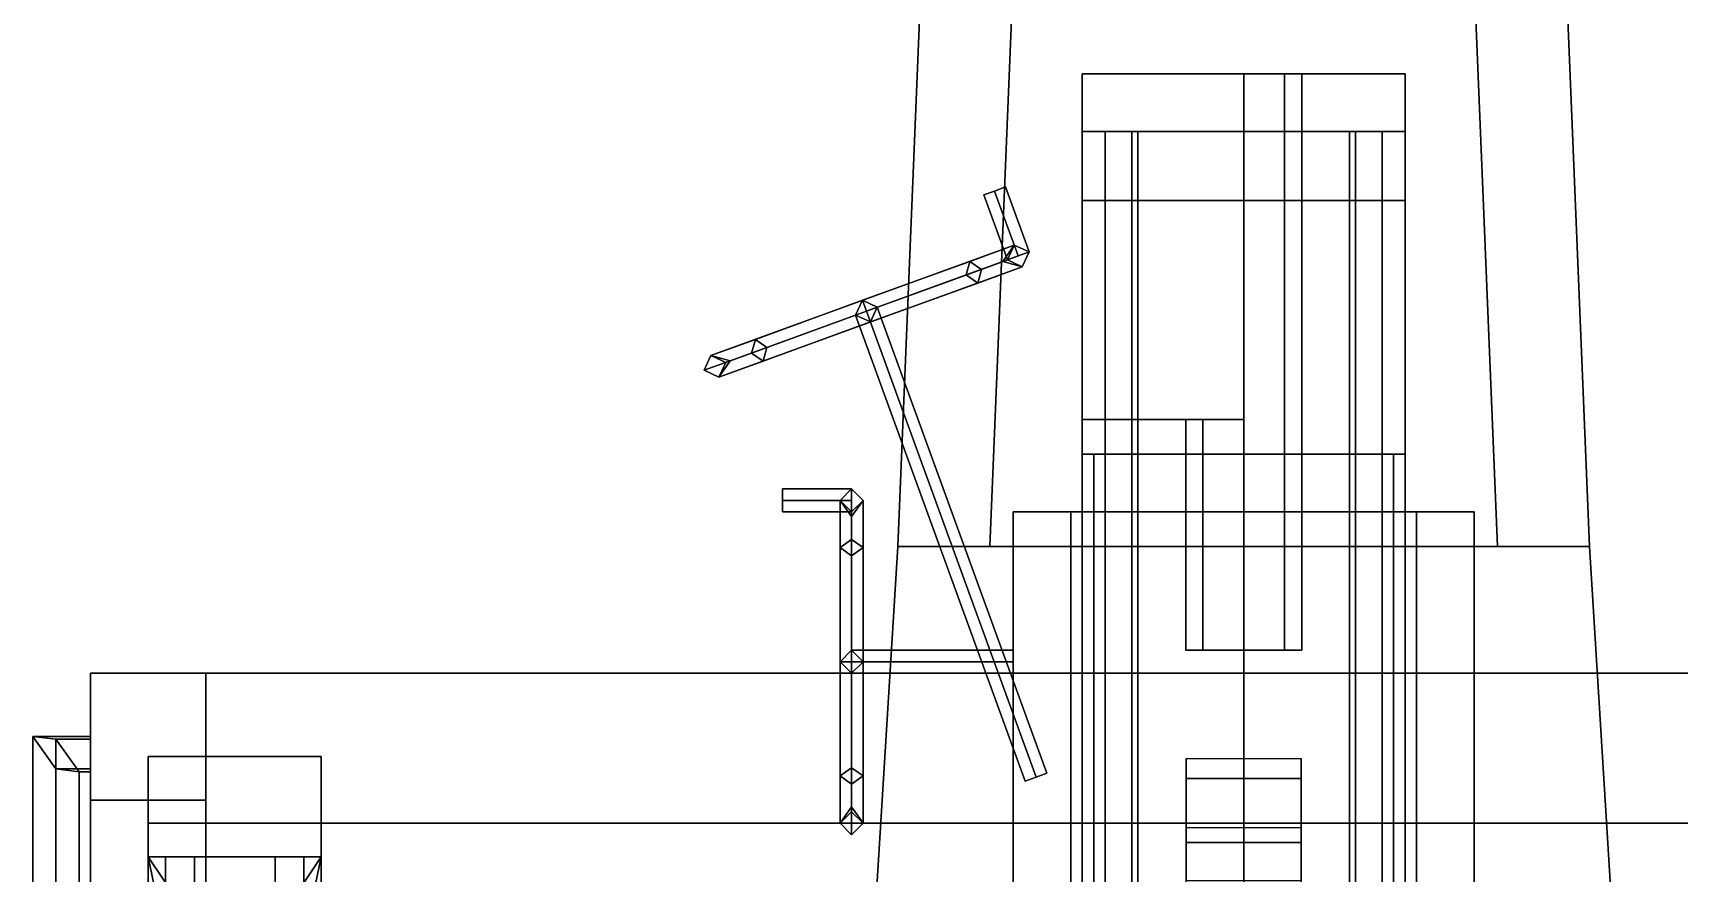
# Model space of a CAD drawing. Header units: millimetres. Extents: x -1.4 to 1.4, y -2.8 to 8.
# Drawn here: x -1.05 to 0.378, y 0.527 to 1.255 of the extents above; entities that cross this region are included whole.
import ezdxf

# ---------------------------------------------------------------- set-up
doc = ezdxf.new("R2010")
doc.units = ezdxf.units.MM
for name, color, linetype in [('gun', 1, 'Continuous'), ('sleeve', 5, 'Continuous'), ('trailer', 3, 'Continuous'), ('turret', 2, 'Continuous'), ('wheels', 2, 'Continuous')]:
    doc.layers.add(name, color=color, linetype=linetype)

msp = doc.modelspace()

# ---------------------------------------------------------------- linework, layer by layer
for points in [[(-0.3, 0.81, 0.48), (-0.15, 4.46, 0.08), (-0.1518, 2.47, 0.2981), (-0.22, 0.81, 0.48)], [(-0.22, 0.81, 0.75), (-0.1518, 2.47, 0.5044), (-0.15, 4.46, 0.21), (-0.3, 0.81, 0.75)], [(-0.15, 4.46, 0.21), (-0.15, 4.46, 0.08), (-0.3, 0.81, 0.48), (-0.3, 0.81, 0.75)], [(0.3, 0.81, 0.75), (0.15, 4.46, 0.21), (0.1518, 2.47, 0.5044), (0.22, 0.81, 0.75)], [(0.3, 0.81, 0.48), (0.15, 4.46, 0.08), (0.15, 4.46, 0.21), (0.3, 0.81, 0.75)], [(0.22, 0.81, 0.48), (0.1518, 2.47, 0.2981), (0.15, 4.46, 0.08), (0.3, 0.81, 0.48)], [(-0.22, 0.81, 0.48), (-0.1518, 2.47, 0.2981), (-0.1518, 2.47, 0.5044), (-0.22, 0.81, 0.75)], [(0.1518, 2.47, 0.5044), (0.1518, 2.47, 0.2981), (0.22, 0.81, 0.48), (0.22, 0.81, 0.75)], [(-0.3, 0.81, 0.48), (-0.35, 0, 0.48), (-0.35, 0, 0.75), (-0.3, 0.81, 0.75)], [(0.3, 0.81, 0.48), (0.35, 0, 0.48), (-0.35, 0, 0.48), (-0.3, 0.81, 0.48)], [(-0.3, 0.81, 0.75), (-0.35, 0, 0.75), (0.35, 0, 0.75), (0.3, 0.81, 0.75)], [(0.22, 0.81, 0.75), (0.22, 0.81, 0.48), (-0.22, 0.81, 0.48), (-0.22, 0.81, 0.75)], [(0.35, 0, 0.75), (0.35, 0, 0.48), (0.3, 0.81, 0.48), (0.3, 0.81, 0.75)], [(0.95, 0.57, 1.9), (0.95, 0.3, 1.82), (-0.95, 0.3, 1.82), (-0.95, 0.57, 1.9)], [(-0.95, 0.57, 1.92), (-0.95, 0.28, 1.82), (0.95, 0.28, 1.82), (0.95, 0.57, 1.92)], [(-0.95, 0.3, 1.82), (-0.95, 0.28, 1.82), (-0.95, 0.57, 1.92), (-0.95, 0.57, 1.9)], [(-0.9, 0.57, 1.9), (-0.9, 0.57, 1.92), (1, 0.57, 1.92), (1, 0.57, 1.9)]]:
    msp.add_3dface(points)
at = {"layer": 'gun'}
for points in [[(-0.14, 1.22, 1.5103), (-0.14, 0.92, 1.5103), (-0.14, 0.89, 1.62), (-0.14, 1.11, 1.62)], [(0.14, 1.22, 1.38), (0.14, 0.89, 1.38), (-0.14, 0.89, 1.38), (-0.14, 1.22, 1.38)], [(0.14, 1.22, 1.55), (0, 1.22, 1.5103), (-0.14, 1.22, 1.5103), (-0.14, 1.22, 1.55)], [(-0.14, 1.22, 1.5103), (-0.14, 1.22, 1.5103), (-0.14, 1.11, 1.62), (-0.14, 1.22, 1.55)], [(-0.14, 1.22, 1.55), (-0.14, 1.11, 1.62), (0.14, 1.11, 1.62), (0.14, 1.22, 1.55)], [(-0.14, 1.22, 1.5103), (0, 1.22, 1.5103), (0, 0.92, 1.5103), (-0.14, 0.92, 1.5103)], [(0, 1.22, 1.4098), (-0.14, 1.22, 1.4098), (-0.14, 0.92, 1.4098), (0, 0.92, 1.4098)], [(0, 1.22, 1.4098), (0.14, 1.22, 1.38), (-0.14, 1.22, 1.38), (-0.14, 1.22, 1.4098)], [(-0.14, 1.22, 1.38), (-0.14, 0.89, 1.38), (-0.14, 0.92, 1.4098), (-0.14, 1.22, 1.4098)], [(0, 1.22, 1.5103), (0.0355, 1.22, 1.4955), (0.0355, 0.72, 1.4955), (0, 0.72, 1.5103)], [(0.0355, 1.22, 1.4245), (0, 1.22, 1.4098), (0, 0.72, 1.4098), (0.0355, 0.72, 1.4245)], [(0.0355, 1.22, 1.4245), (0.14, 1.22, 1.38), (0, 1.22, 1.4098), (0.0355, 1.22, 1.4245)], [(0.14, 1.22, 1.55), (0.0355, 1.22, 1.4955), (0, 1.22, 1.5103), (0.14, 1.22, 1.55)], [(0.0355, 1.22, 1.4955), (0.0503, 1.22, 1.46), (0.0503, 0.72, 1.46), (0.0355, 0.72, 1.4955)], [(0.0503, 1.22, 1.46), (0.0355, 1.22, 1.4245), (0.0355, 0.72, 1.4245), (0.0503, 0.72, 1.46)], [(0.0503, 1.22, 1.46), (0.14, 1.22, 1.38), (0.0355, 1.22, 1.4245), (0.0503, 1.22, 1.46)], [(0.14, 1.22, 1.55), (0.0503, 1.22, 1.46), (0.0355, 1.22, 1.4955), (0.14, 1.22, 1.55)], [(0.14, 1.22, 1.55), (0.14, 1.22, 1.38), (0.0503, 1.22, 1.46), (0.14, 1.22, 1.55)], [(0.14, 0.89, 1.62), (0.14, 0.89, 1.38), (0.14, 1.22, 1.38), (0.14, 1.11, 1.62)], [(0.14, 1.11, 1.62), (0.14, 1.22, 1.38), (0.14, 1.22, 1.38), (0.14, 1.22, 1.55)], [(-0.14, 1.11, 1.62), (-0.14, 0.89, 1.62), (0.14, 0.89, 1.62), (0.14, 1.11, 1.62)], [(-0.0355, 0.92, 1.4955), (-0.14, 0.92, 1.5103), (-0.14, 0.92, 1.5103), (0, 0.92, 1.5103)], [(-0.0502, 0.92, 1.46), (-0.14, 0.92, 1.5103), (-0.14, 0.92, 1.5103), (-0.0355, 0.92, 1.4955)], [(-0.14, 0.92, 1.4098), (-0.14, 0.92, 1.5103), (-0.14, 0.92, 1.5103), (-0.0502, 0.92, 1.46)], [(-0.14, 0.92, 1.4098), (-0.0502, 0.92, 1.46), (-0.0502, 0.92, 1.46), (-0.0355, 0.92, 1.4245)], [(-0.14, 0.92, 1.4098), (-0.0355, 0.92, 1.4245), (-0.0355, 0.92, 1.4245), (0, 0.92, 1.4098)], [(-0.14, 0.92, 1.5103), (-0.14, 0.92, 1.4098), (-0.14, 0.89, 1.38), (-0.14, 0.89, 1.62)], [(-0.0502, 0.92, 1.46), (-0.0355, 0.92, 1.4955), (-0.0355, 0.72, 1.4955), (-0.0502, 0.72, 1.46)], [(-0.0355, 0.92, 1.4245), (-0.0502, 0.92, 1.46), (-0.0502, 0.72, 1.46), (-0.0355, 0.72, 1.4245)], [(-0.0355, 0.92, 1.4955), (0, 0.92, 1.5103), (0, 0.72, 1.5103), (-0.0355, 0.72, 1.4955)], [(0, 0.92, 1.4098), (-0.0355, 0.92, 1.4245), (-0.0355, 0.72, 1.4245), (0, 0.72, 1.4098)], [(-0.14, 0.89, 1.62), (-0.14, 0.89, 1.38), (0.14, 0.89, 1.38), (0.14, 0.89, 1.62)], [(-0.0919, 0.89, 1.5519), (-0.13, 0.89, 1.46), (-0.13, 0.08, 1.46), (-0.0919, 0.08, 1.5519)], [(-0.13, 0.89, 1.46), (-0.0919, 0.89, 1.3681), (-0.0919, 0.08, 1.3681), (-0.13, 0.08, 1.46)], [(0, 0.89, 1.59), (-0.0919, 0.89, 1.5519), (-0.0919, 0.08, 1.5519), (0, 0.08, 1.59)], [(-0.0919, 0.89, 1.3681), (0, 0.89, 1.33), (0, 0.08, 1.33), (-0.0919, 0.08, 1.3681)], [(0.0919, 0.89, 1.5519), (0, 0.89, 1.59), (0, 0.08, 1.59), (0.0919, 0.08, 1.5519)], [(0, 0.89, 1.33), (0.0919, 0.89, 1.3681), (0.0919, 0.08, 1.3681), (0, 0.08, 1.33)], [(0.13, 0.89, 1.46), (0.0919, 0.89, 1.5519), (0.0919, 0.08, 1.5519), (0.13, 0.08, 1.46)], [(0.0919, 0.89, 1.3681), (0.13, 0.89, 1.46), (0.13, 0.08, 1.46), (0.0919, 0.08, 1.3681)]]:
    msp.add_3dface(points, dxfattribs=at)
at = {"layer": 'sleeve'}
for points in [[(-0.14, 1.17, 1.27), (-0.14, -0.98, 1.27), (-0.14, -0.98, 1.33), (-0.14, 1.17, 1.33)], [(0.14, 1.17, 1.33), (0.14, 1.17, 1.27), (-0.14, 1.17, 1.27), (-0.14, 1.17, 1.33)], [(-0.12, 1.17, 1.27), (-0.12, -0.9, 1.27), (-0.14, -0.98, 1.27), (-0.14, 1.17, 1.27)], [(-0.14, 1.17, 1.33), (-0.14, -0.98, 1.33), (-0.12, -0.98, 1.38), (-0.12, 1.17, 1.38)], [(-0.0919, 1.17, 1.3681), (0, 1.17, 1.33), (-0.14, 1.17, 1.33), (-0.0919, 1.17, 1.3681)], [(-0.0969, 1.17, 1.38), (-0.0921, 1.17, 1.368), (-0.14, 1.17, 1.33), (-0.12, 1.17, 1.38)], [(-0.12, 1.17, 1.13), (-0.12, -0.9, 1.13), (-0.12, -0.9, 1.27), (-0.12, 1.17, 1.27)], [(0.12, 1.17, 1.27), (0.12, 1.17, 1.13), (-0.12, 1.17, 1.13), (-0.12, 1.17, 1.27)], [(0.12, 1.17, 1.13), (0.12, -0.9, 1.13), (-0.12, -0.9, 1.13), (-0.12, 1.17, 1.13)], [(-0.12, 1.17, 1.38), (-0.12, -0.98, 1.38), (-0.0969, -0.98, 1.38), (-0.0969, 1.17, 1.38)], [(-0.0919, 1.17, 1.3681), (-0.0969, 1.17, 1.38), (-0.0969, -0.98, 1.38), (-0.0919, -0.98, 1.3681)], [(0, 1.17, 1.33), (-0.0919, 1.17, 1.3681), (-0.0919, -0.98, 1.3681), (0, -0.98, 1.33)], [(0.0919, 1.17, 1.3681), (0, 1.17, 1.33), (0, -0.98, 1.33), (0.0919, -0.98, 1.3681)], [(0.0919, 1.17, 1.3681), (0.14, 1.17, 1.33), (0, 1.17, 1.33), (0.0919, 1.17, 1.3681)], [(0.12, 1.17, 1.38), (0.14, 1.17, 1.33), (0.0919, 1.17, 1.3681), (0.0969, 1.17, 1.38)], [(0.0969, 1.17, 1.38), (0.0919, 1.17, 1.3681), (0.0919, -0.98, 1.3681), (0.0969, -0.98, 1.38)], [(0.0969, 1.17, 1.38), (0.0969, -0.98, 1.38), (0.12, -0.98, 1.38), (0.12, 1.17, 1.38)], [(0.12, -0.9, 1.27), (0.12, -0.9, 1.13), (0.12, 1.17, 1.13), (0.12, 1.17, 1.27)], [(0.12, -0.98, 1.38), (0.14, -0.98, 1.33), (0.14, 1.17, 1.33), (0.12, 1.17, 1.38)], [(0.14, 1.17, 1.27), (0.14, -0.98, 1.27), (0.12, -0.9, 1.27), (0.12, 1.17, 1.27)], [(0.14, -0.98, 1.33), (0.14, -0.98, 1.27), (0.14, 1.17, 1.27), (0.14, 1.17, 1.33)], [(0.05, 0.6261, 1.13), (0.05, 0.6088, 1.0431), (-0.05, 0.6088, 1.0431), (-0.05, 0.6261, 1.13)], [(-0.05, 0.5534, 1.0661), (-0.05, 0.5661, 1.13), (-0.05, 0.6261, 1.13), (-0.05, 0.6088, 1.0431)], [(0.05, 0.5661, 1.13), (0.05, 0.5534, 1.0661), (0.05, 0.6088, 1.0431), (0.05, 0.6261, 1.13)], [(0.05, 0.6088, 1.0431), (0.05, 0.5199, 0.9101), (-0.05, 0.5199, 0.9101), (-0.05, 0.6088, 1.0431)], [(-0.05, 0.4775, 0.9525), (-0.05, 0.5534, 1.0661), (-0.05, 0.6088, 1.0431), (-0.05, 0.5199, 0.9101)], [(0.05, 0.5534, 1.0661), (0.05, 0.4775, 0.9525), (0.05, 0.5199, 0.9101), (0.05, 0.6088, 1.0431)], [(0.05, 0.5534, 1.0661), (0.05, 0.5661, 1.13), (-0.05, 0.5661, 1.13), (-0.05, 0.5534, 1.0661)], [(0.05, 0.4775, 0.9525), (0.05, 0.5534, 1.0661), (-0.05, 0.5534, 1.0661), (-0.05, 0.4775, 0.9525)]]:
    msp.add_3dface(points, dxfattribs=at)
at = {"layer": 'trailer'}
for points in [[(-1, 0.7, -0.07), (-1, -0.7, -0.07), (-1, -0.7, -0.01), (-1, 0.7, -0.01)], [(1, 0.7, -0.01), (1, 0.7, -0.07), (-1, 0.7, -0.07), (-1, 0.7, -0.01)], [(1, 0.7, -0.07), (1, -0.7, -0.07), (-1, -0.7, -0.07), (-1, 0.7, -0.07)], [(-1, 0.7, -0.01), (-1, 0.44, -0.01), (1, 0.44, -0.01), (1, 0.7, -0.01)], [(-1, 0.7, -0.07), (-1, 0.7, -0.11), (-1, 0.59, -0.2), (-1, 0.59, -0.07)], [(-1, 0.59, -0.2), (-1, 0.7, -0.11), (-0.9, 0.7, -0.11), (-0.9, 0.59, -0.2)], [(-0.9, 0.7, -0.07), (-0.9, 0.7, -0.11), (-1, 0.7, -0.11), (-1, 0.7, -0.07)], [(-0.9, 0.59, -0.2), (-0.9, 0.7, -0.11), (-0.9, 0.7, -0.07), (-0.9, 0.59, -0.07)], [(-1.03, 0, 0.4625), (-1.05, 0, 0.4886), (-1.05, 0.6453, -0.0529), (-1.03, 0.6171, -0.0553)], [(-1.05, 0, 0.4886), (-1.03, 0.02, 0.498), (-1.03, 0.6429, -0.0247), (-1.05, 0.6453, -0.0529)], [(-1.03, 0.6171, -0.0553), (-1.05, 0.6453, -0.0529), (-1, 0.6453, -0.0529), (-1, 0.6171, -0.0553)], [(-1.05, 0.6453, -0.0529), (-1.03, 0.6429, -0.0247), (-1, 0.6429, -0.0247), (-1, 0.6453, -0.0529)], [(-1.03, 0.02, 0.498), (-1.01, 0, 0.4886), (-1.01, 0.6147, -0.0271), (-1.03, 0.6429, -0.0247)], [(-1.03, 0.6429, -0.0247), (-1.01, 0.6147, -0.0271), (-1, 0.6147, -0.0271), (-1, 0.6429, -0.0247)], [(-1.01, 0, 0.4886), (-1.03, 0, 0.4625), (-1.03, 0.6171, -0.0553), (-1.01, 0.6147, -0.0271)], [(-1.01, 0.6147, -0.0271), (-1.03, 0.6171, -0.0553), (-1, 0.6171, -0.0553), (-1, 0.6147, -0.0271)], [(-1, 0.59, -0.12), (-1, 0.59, -0.2), (-1, 0, -0.26), (-1, 0, -0.14)], [(-1, 0, -0.26), (-1, 0.59, -0.2), (-0.9, 0.59, -0.2), (-0.9, 0, -0.26)], [(-0.9, 0, -0.14), (-0.9, 0.59, -0.12), (-1, 0.59, -0.12), (-1, 0, -0.14)], [(-1, 0.59, -0.07), (-1, 0.59, -0.12), (-0.9, 0.59, -0.12), (-0.9, 0.59, -0.07)], [(-0.9, 0, -0.26), (-0.9, 0.59, -0.2), (-0.9, 0.59, -0.12), (-0.9, 0, -0.14)]]:
    msp.add_3dface(points, dxfattribs=at)
at = {"layer": 'turret'}
for points in [[(-0.216, 1.1183, 0.97), (-0.2066, 1.1218, 0.96), (-0.216, 1.1183, 0.95), (-0.2254, 1.1149, 0.96)], [(-0.1955, 1.062, 0.95), (-0.2049, 1.0585, 0.96), (-0.2254, 1.1149, 0.96), (-0.216, 1.1183, 0.95)], [(-0.2049, 1.0585, 0.96), (-0.1955, 1.062, 0.97), (-0.216, 1.1183, 0.97), (-0.2254, 1.1149, 0.96)], [(-0.1861, 1.0654, 0.96), (-0.1955, 1.062, 0.95), (-0.216, 1.1183, 0.95), (-0.2066, 1.1218, 0.96)], [(-0.1955, 1.062, 0.97), (-0.1861, 1.0654, 0.96), (-0.2066, 1.1218, 0.96), (-0.216, 1.1183, 0.97)], [(-0.462, 0.9756, 0.96), (-0.4453, 0.971, 0.97), (-0.2088, 1.0571, 0.97), (-0.1989, 1.0713, 0.96)], [(-0.4453, 0.971, 0.95), (-0.462, 0.9756, 0.96), (-0.1989, 1.0713, 0.96), (-0.2088, 1.0571, 0.95)], [(-0.1989, 1.0713, 0.96), (-0.2049, 1.0585, 0.96), (-0.2407, 1.0455, 1.0519), (-0.2375, 1.0573, 1.059)], [(-0.2375, 1.0573, 0.861), (-0.2407, 1.0455, 0.8681), (-0.2049, 1.0585, 0.96), (-0.1989, 1.0713, 0.96)], [(-0.1861, 1.0654, 0.96), (-0.1989, 1.0713, 0.96), (-0.2375, 1.0573, 1.059), (-0.2274, 1.0503, 1.0661)], [(-0.2274, 1.0503, 0.8539), (-0.2375, 1.0573, 0.861), (-0.1989, 1.0713, 0.96), (-0.1861, 1.0654, 0.96)], [(-0.4453, 0.971, 0.97), (-0.4552, 0.9568, 0.96), (-0.1921, 1.0526, 0.96), (-0.2088, 1.0571, 0.97)], [(-0.4552, 0.9568, 0.96), (-0.4453, 0.971, 0.95), (-0.2088, 1.0571, 0.95), (-0.1921, 1.0526, 0.96)], [(-0.3271, 1.0141, 0.81), (-0.3305, 1.0235, 0.82), (-0.2375, 1.0573, 0.861), (-0.2274, 1.0503, 0.8539)], [(-0.3305, 1.0235, 0.82), (-0.3271, 1.0141, 0.83), (-0.2407, 1.0455, 0.8681), (-0.2375, 1.0573, 0.861)], [(-0.2274, 1.0503, 1.0661), (-0.2375, 1.0573, 1.059), (-0.3305, 1.0235, 1.1), (-0.3271, 1.0141, 1.11)], [(-0.2375, 1.0573, 1.059), (-0.2407, 1.0455, 1.0519), (-0.3271, 1.0141, 1.09), (-0.3305, 1.0235, 1.1)], [(-0.2049, 1.0585, 0.96), (-0.1921, 1.0526, 0.96), (-0.2306, 1.0385, 1.059), (-0.2407, 1.0455, 1.0519)], [(-0.2407, 1.0455, 0.8681), (-0.2306, 1.0385, 0.861), (-0.1921, 1.0526, 0.96), (-0.2049, 1.0585, 0.96)], [(-0.1921, 1.0526, 0.96), (-0.1861, 1.0654, 0.96), (-0.2274, 1.0503, 1.0661), (-0.2306, 1.0385, 1.059)], [(-0.2306, 1.0385, 0.861), (-0.2274, 1.0503, 0.8539), (-0.1861, 1.0654, 0.96), (-0.1921, 1.0526, 0.96)], [(-0.3236, 1.0047, 0.82), (-0.3271, 1.0141, 0.81), (-0.2274, 1.0503, 0.8539), (-0.2306, 1.0385, 0.861)], [(-0.2306, 1.0385, 1.059), (-0.2274, 1.0503, 1.0661), (-0.3271, 1.0141, 1.11), (-0.3236, 1.0047, 1.1)], [(-0.3271, 1.0141, 0.83), (-0.3236, 1.0047, 0.82), (-0.2306, 1.0385, 0.861), (-0.2407, 1.0455, 0.8681)], [(-0.2407, 1.0455, 1.0519), (-0.2306, 1.0385, 1.059), (-0.3236, 1.0047, 1.1), (-0.3271, 1.0141, 1.09)], [(-0.4267, 0.9778, 0.8539), (-0.4235, 0.9896, 0.861), (-0.3305, 1.0235, 0.82), (-0.3271, 1.0141, 0.81)], [(-0.3271, 1.0141, 1.11), (-0.3305, 1.0235, 1.1), (-0.4235, 0.9896, 1.059), (-0.4267, 0.9778, 1.0661)], [(-0.4167, 0.9708, 0.861), (-0.4267, 0.9778, 0.8539), (-0.3271, 1.0141, 0.81), (-0.3236, 1.0047, 0.82)], [(-0.3236, 1.0047, 1.1), (-0.3271, 1.0141, 1.11), (-0.4267, 0.9778, 1.0661), (-0.4167, 0.9708, 1.059)], [(-0.4235, 0.9896, 0.861), (-0.4134, 0.9826, 0.8681), (-0.3271, 1.0141, 0.83), (-0.3305, 1.0235, 0.82)], [(-0.3305, 1.0235, 1.1), (-0.3271, 1.0141, 1.09), (-0.4134, 0.9826, 1.0519), (-0.4235, 0.9896, 1.059)], [(-0.4134, 0.9826, 0.8681), (-0.4167, 0.9708, 0.861), (-0.3236, 1.0047, 0.82), (-0.3271, 1.0141, 0.83)], [(-0.3271, 1.0141, 1.09), (-0.3236, 1.0047, 1.1), (-0.4167, 0.9708, 1.059), (-0.4134, 0.9826, 1.0519)], [(-0.3305, 1.0235, 0.82), (-0.3365, 1.0106, 0.8341), (-0.3365, 1.0106, 1.0859), (-0.3305, 1.0235, 1.1)], [(-0.18, 0.61, 0.95), (-0.1894, 0.6066, 0.96), (-0.3365, 1.0106, 0.96), (-0.3271, 1.0141, 0.95)], [(-0.1894, 0.6066, 0.96), (-0.18, 0.61, 0.97), (-0.3271, 1.0141, 0.97), (-0.3365, 1.0106, 0.96)], [(-0.3177, 1.0175, 0.8341), (-0.3305, 1.0235, 0.82), (-0.3305, 1.0235, 1.1), (-0.3177, 1.0175, 1.0859)], [(-0.1706, 0.6134, 0.96), (-0.18, 0.61, 0.95), (-0.3271, 1.0141, 0.95), (-0.3177, 1.0175, 0.96)], [(-0.18, 0.61, 0.97), (-0.1706, 0.6134, 0.96), (-0.3177, 1.0175, 0.96), (-0.3271, 1.0141, 0.97)], [(-0.3236, 1.0047, 0.82), (-0.3177, 1.0175, 0.8341), (-0.3177, 1.0175, 1.0859), (-0.3236, 1.0047, 1.1)], [(-0.3365, 1.0106, 0.8341), (-0.3236, 1.0047, 0.82), (-0.3236, 1.0047, 1.1), (-0.3365, 1.0106, 1.0859)], [(-0.4267, 0.9778, 1.0661), (-0.4235, 0.9896, 1.059), (-0.462, 0.9756, 0.96), (-0.468, 0.9628, 0.96)], [(-0.468, 0.9628, 0.96), (-0.462, 0.9756, 0.96), (-0.4235, 0.9896, 0.861), (-0.4267, 0.9778, 0.8539)], [(-0.4235, 0.9896, 1.059), (-0.4134, 0.9826, 1.0519), (-0.4492, 0.9696, 0.96), (-0.462, 0.9756, 0.96)], [(-0.462, 0.9756, 0.96), (-0.4492, 0.9696, 0.96), (-0.4134, 0.9826, 0.8681), (-0.4235, 0.9896, 0.861)], [(-0.4167, 0.9708, 1.059), (-0.4267, 0.9778, 1.0661), (-0.468, 0.9628, 0.96), (-0.4552, 0.9568, 0.96)], [(-0.4552, 0.9568, 0.96), (-0.468, 0.9628, 0.96), (-0.4267, 0.9778, 0.8539), (-0.4167, 0.9708, 0.861)], [(-0.4134, 0.9826, 1.0519), (-0.4167, 0.9708, 1.059), (-0.4552, 0.9568, 0.96), (-0.4492, 0.9696, 0.96)], [(-0.4492, 0.9696, 0.96), (-0.4552, 0.9568, 0.96), (-0.4167, 0.9708, 0.861), (-0.4134, 0.9826, 0.8681)], [(-0.34, 0.85, 0.83), (-0.34, 0.86, 0.82), (-0.4, 0.86, 0.82), (-0.4, 0.85, 0.83)], [(-0.34, 0.86, 0.82), (-0.34, 0.85, 0.81), (-0.4, 0.85, 0.81), (-0.4, 0.86, 0.82)], [(-0.4, 0.85, 0.83), (-0.4, 0.86, 0.82), (-0.4, 0.85, 0.81), (-0.4, 0.84, 0.82)], [(-0.34, 0.8161, 0.7139), (-0.35, 0.809, 0.721), (-0.35, 0.85, 0.82), (-0.34, 0.86, 0.82)], [(-0.34, 0.86, 0.82), (-0.35, 0.85, 0.82), (-0.35, 0.809, 0.919), (-0.34, 0.8161, 0.9261)], [(-0.33, 0.809, 0.721), (-0.34, 0.8161, 0.7139), (-0.34, 0.86, 0.82), (-0.33, 0.85, 0.82)], [(-0.33, 0.85, 0.82), (-0.34, 0.86, 0.82), (-0.34, 0.8161, 0.9261), (-0.33, 0.809, 0.919)], [(-0.34, 0.84, 0.82), (-0.34, 0.85, 0.83), (-0.4, 0.85, 0.83), (-0.4, 0.84, 0.82)], [(-0.34, 0.85, 0.81), (-0.34, 0.84, 0.82), (-0.4, 0.84, 0.82), (-0.4, 0.85, 0.81)], [(-0.35, 0.809, 0.721), (-0.34, 0.8019, 0.7281), (-0.34, 0.84, 0.82), (-0.35, 0.85, 0.82)], [(-0.35, 0.85, 0.82), (-0.34, 0.84, 0.82), (-0.34, 0.8019, 0.9119), (-0.35, 0.809, 0.919)], [(-0.34, 0.5841, 0.81), (-0.35, 0.57, 0.82), (-0.35, 0.85, 0.82), (-0.34, 0.8359, 0.81)], [(-0.35, 0.57, 0.82), (-0.34, 0.5841, 0.83), (-0.34, 0.8359, 0.83), (-0.35, 0.85, 0.82)], [(-0.34, 0.8019, 0.7281), (-0.33, 0.809, 0.721), (-0.33, 0.85, 0.82), (-0.34, 0.84, 0.82)], [(-0.34, 0.84, 0.82), (-0.33, 0.85, 0.82), (-0.33, 0.809, 0.919), (-0.34, 0.8019, 0.9119)], [(-0.33, 0.57, 0.82), (-0.34, 0.5841, 0.81), (-0.34, 0.8359, 0.81), (-0.33, 0.85, 0.82)], [(-0.34, 0.5841, 0.83), (-0.33, 0.57, 0.82), (-0.33, 0.85, 0.82), (-0.34, 0.8359, 0.83)], [(-0.2, 0.84, 0.79), (0.2, 0.84, 0.79), (0.2, 0.84, 0.75), (-0.2, 0.84, 0.75)], [(0.2, 0.84, 0.75), (0.2, 0.06, 0.75), (-0.2, 0.06, 0.75), (-0.2, 0.84, 0.75)], [(-0.2, 0.84, 0.75), (-0.2, 0.06, 0.75), (-0.2, 0.06, 0.79), (-0.2, 0.84, 0.79)], [(-0.2, 0.84, 0.79), (-0.2, 0.06, 0.79), (-0.2, 0.15, 1.2), (-0.2, 0.31, 1.2)], [(-0.15, 0.31, 1.2), (-0.15, 0.84, 0.79), (-0.2, 0.84, 0.79), (-0.2, 0.31, 1.2)], [(-0.15, 0.06, 0.79), (0.15, 0.06, 0.79), (0.15, 0.84, 0.79), (-0.15, 0.84, 0.79)], [(-0.15, 0.15, 1.2), (-0.15, 0.06, 0.79), (-0.15, 0.84, 0.79), (-0.15, 0.31, 1.2)], [(0.15, 0.84, 0.79), (0.15, 0.06, 0.79), (0.15, 0.15, 1.2), (0.15, 0.31, 1.2)], [(0.2, 0.31, 1.2), (0.2, 0.84, 0.79), (0.15, 0.84, 0.79), (0.15, 0.31, 1.2)], [(0.2, 0.15, 1.2), (0.2, 0.06, 0.79), (0.2, 0.84, 0.79), (0.2, 0.31, 1.2)], [(0.2, 0.84, 0.79), (0.2, 0.06, 0.79), (0.2, 0.06, 0.75), (0.2, 0.84, 0.75)], [(-0.34, 0.71, 0.67), (-0.35, 0.71, 0.68), (-0.35, 0.809, 0.721), (-0.34, 0.8161, 0.7139)], [(-0.34, 0.8161, 0.9261), (-0.35, 0.809, 0.919), (-0.35, 0.71, 0.96), (-0.34, 0.71, 0.97)], [(-0.33, 0.71, 0.68), (-0.34, 0.71, 0.67), (-0.34, 0.8161, 0.7139), (-0.33, 0.809, 0.721)], [(-0.33, 0.809, 0.919), (-0.34, 0.8161, 0.9261), (-0.34, 0.71, 0.97), (-0.33, 0.71, 0.96)], [(-0.35, 0.71, 0.68), (-0.34, 0.71, 0.69), (-0.34, 0.8019, 0.7281), (-0.35, 0.809, 0.721)], [(-0.35, 0.809, 0.919), (-0.34, 0.8019, 0.9119), (-0.34, 0.71, 0.95), (-0.35, 0.71, 0.96)], [(-0.34, 0.71, 0.69), (-0.33, 0.71, 0.68), (-0.33, 0.809, 0.721), (-0.34, 0.8019, 0.7281)], [(-0.34, 0.8019, 0.9119), (-0.33, 0.809, 0.919), (-0.33, 0.71, 0.96), (-0.34, 0.71, 0.95)], [(-0.34, 0.72, 0.6941), (-0.35, 0.71, 0.68), (-0.35, 0.71, 0.96), (-0.34, 0.72, 0.9459)], [(-0.33, 0.71, 0.68), (-0.34, 0.72, 0.6941), (-0.34, 0.72, 0.9459), (-0.33, 0.71, 0.96)], [(-0.2, 0.71, 0.83), (-0.2, 0.72, 0.82), (-0.34, 0.72, 0.82), (-0.34, 0.71, 0.83)], [(-0.2, 0.72, 0.82), (-0.2, 0.71, 0.81), (-0.34, 0.71, 0.81), (-0.34, 0.72, 0.82)], [(-0.35, 0.611, 0.721), (-0.34, 0.6181, 0.7281), (-0.34, 0.71, 0.69), (-0.35, 0.71, 0.68)], [(-0.34, 0.6039, 0.7139), (-0.35, 0.611, 0.721), (-0.35, 0.71, 0.68), (-0.34, 0.71, 0.67)], [(-0.35, 0.71, 0.96), (-0.34, 0.71, 0.95), (-0.34, 0.6181, 0.9119), (-0.35, 0.611, 0.919)], [(-0.34, 0.71, 0.97), (-0.35, 0.71, 0.96), (-0.35, 0.611, 0.919), (-0.34, 0.6039, 0.9261)], [(-0.35, 0.71, 0.68), (-0.34, 0.7, 0.6941), (-0.34, 0.7, 0.9459), (-0.35, 0.71, 0.96)], [(-0.34, 0.6181, 0.7281), (-0.33, 0.611, 0.721), (-0.33, 0.71, 0.68), (-0.34, 0.71, 0.69)], [(-0.33, 0.611, 0.721), (-0.34, 0.6039, 0.7139), (-0.34, 0.71, 0.67), (-0.33, 0.71, 0.68)], [(-0.34, 0.71, 0.95), (-0.33, 0.71, 0.96), (-0.33, 0.611, 0.919), (-0.34, 0.6181, 0.9119)], [(-0.33, 0.71, 0.96), (-0.34, 0.71, 0.97), (-0.34, 0.6039, 0.9261), (-0.33, 0.611, 0.919)], [(-0.34, 0.7, 0.6941), (-0.33, 0.71, 0.68), (-0.33, 0.71, 0.96), (-0.34, 0.7, 0.9459)], [(-0.2, 0.7, 0.82), (-0.2, 0.71, 0.83), (-0.34, 0.71, 0.83), (-0.34, 0.7, 0.82)], [(-0.2, 0.71, 0.81), (-0.2, 0.7, 0.82), (-0.34, 0.7, 0.82), (-0.34, 0.71, 0.81)], [(-0.35, 0.57, 0.82), (-0.34, 0.58, 0.82), (-0.34, 0.6181, 0.7281), (-0.35, 0.611, 0.721)], [(-0.35, 0.611, 0.919), (-0.34, 0.6181, 0.9119), (-0.34, 0.58, 0.82), (-0.35, 0.57, 0.82)], [(-0.34, 0.58, 0.82), (-0.33, 0.57, 0.82), (-0.33, 0.611, 0.721), (-0.34, 0.6181, 0.7281)], [(-0.34, 0.6181, 0.9119), (-0.33, 0.611, 0.919), (-0.33, 0.57, 0.82), (-0.34, 0.58, 0.82)], [(-0.34, 0.56, 0.82), (-0.35, 0.57, 0.82), (-0.35, 0.611, 0.721), (-0.34, 0.6039, 0.7139)], [(-0.34, 0.6039, 0.9261), (-0.35, 0.611, 0.919), (-0.35, 0.57, 0.82), (-0.34, 0.56, 0.82)], [(-0.33, 0.57, 0.82), (-0.34, 0.56, 0.82), (-0.34, 0.6039, 0.7139), (-0.33, 0.611, 0.721)], [(-0.33, 0.611, 0.919), (-0.34, 0.6039, 0.9261), (-0.34, 0.56, 0.82), (-0.33, 0.57, 0.82)]]:
    msp.add_3dface(points, dxfattribs=at)
at = {"layer": 'wheels'}
for points in [[(-0.95, 0.4596, 1.0796), (-0.95, 0.6279, 0.7882), (-0.95, 0.5409, 0.7649), (-0.95, 0.396, 1.016)], [(-0.8, 0.4596, 1.0796), (-0.8, 0.6279, 0.7882), (-0.95, 0.6279, 0.7882), (-0.95, 0.4596, 1.0796)], [(-0.95, 0.6279, 0.7882), (-0.95, 0.6279, 0.4518), (-0.95, 0.5409, 0.4751), (-0.95, 0.5409, 0.7649)], [(-0.8, 0.6279, 0.7882), (-0.8, 0.6279, 0.4518), (-0.95, 0.6279, 0.4518), (-0.95, 0.6279, 0.7882)], [(-0.95, 0.6279, 0.4518), (-0.95, 0.4596, 0.1604), (-0.95, 0.396, 0.224), (-0.95, 0.5409, 0.4751)], [(-0.8, 0.6279, 0.4518), (-0.8, 0.4596, 0.1604), (-0.95, 0.4596, 0.1604), (-0.95, 0.6279, 0.4518)], [(-0.8, 0.396, 1.016), (-0.8, 0.5409, 0.7649), (-0.8, 0.6279, 0.7882), (-0.8, 0.4596, 1.0796)], [(-0.8, 0.5409, 0.7649), (-0.8, 0.5409, 0.4751), (-0.8, 0.6279, 0.4518), (-0.8, 0.6279, 0.7882)], [(-0.8, 0.5409, 0.4751), (-0.8, 0.396, 0.224), (-0.8, 0.4596, 0.1604), (-0.8, 0.6279, 0.4518)], [(-0.8, 0.5409, 0.7649), (-0.84, 0.4809, 0.8688), (-0.91, 0.4809, 0.8688), (-0.95, 0.5409, 0.7649)], [(-0.91, 0.4809, 0.8688), (-0.935, 0.4684, 0.8905), (-0.935, 0.4684, 0.8905), (-0.95, 0.5409, 0.7649)], [(-0.935, 0.4684, 0.8905), (-0.95, 0.396, 1.016), (-0.95, 0.396, 1.016), (-0.95, 0.5409, 0.7649)], [(-0.8, 0.5409, 0.4751), (-0.84, 0.5409, 0.595), (-0.91, 0.5409, 0.595), (-0.95, 0.5409, 0.4751)], [(-0.91, 0.5409, 0.595), (-0.935, 0.5409, 0.62), (-0.935, 0.5409, 0.62), (-0.95, 0.5409, 0.4751)], [(-0.935, 0.5409, 0.62), (-0.95, 0.5409, 0.7649), (-0.95, 0.5409, 0.7649), (-0.95, 0.5409, 0.4751)], [(-0.91, 0.5409, 0.645), (-0.95, 0.5409, 0.7649), (-0.95, 0.5409, 0.7649), (-0.935, 0.5409, 0.62)], [(-0.84, 0.5409, 0.645), (-0.8, 0.5409, 0.7649), (-0.95, 0.5409, 0.7649), (-0.91, 0.5409, 0.645)], [(-0.935, 0.4684, 0.3495), (-0.95, 0.5409, 0.4751), (-0.95, 0.5409, 0.4751), (-0.95, 0.396, 0.224)], [(-0.91, 0.4809, 0.3712), (-0.95, 0.5409, 0.4751), (-0.95, 0.5409, 0.4751), (-0.935, 0.4684, 0.3495)], [(-0.84, 0.4809, 0.3712), (-0.8, 0.5409, 0.4751), (-0.95, 0.5409, 0.4751), (-0.91, 0.4809, 0.3712)], [(-0.935, 0.5409, 0.62), (-0.91, 0.5409, 0.595), (-0.91, 0.1642, 0.595), (-0.935, 0.1642, 0.62)], [(-0.91, 0.5409, 0.645), (-0.935, 0.5409, 0.62), (-0.935, 0.1642, 0.62), (-0.91, 0.1642, 0.645)], [(-0.84, 0.5409, 0.645), (-0.91, 0.5409, 0.645), (-0.91, 0.1642, 0.645), (-0.84, 0.1642, 0.645)], [(-0.91, 0.5409, 0.595), (-0.84, 0.5409, 0.595), (-0.84, 0.1642, 0.595), (-0.91, 0.1642, 0.595)], [(-0.815, 0.4684, 0.8905), (-0.84, 0.4809, 0.8688), (-0.84, 0.4809, 0.8688), (-0.8, 0.5409, 0.7649)], [(-0.8, 0.5409, 0.7649), (-0.84, 0.5409, 0.645), (-0.84, 0.5409, 0.645), (-0.815, 0.5409, 0.62)], [(-0.815, 0.5409, 0.62), (-0.84, 0.5409, 0.595), (-0.84, 0.5409, 0.595), (-0.8, 0.5409, 0.4751)], [(-0.84, 0.5409, 0.595), (-0.815, 0.5409, 0.62), (-0.815, 0.1642, 0.62), (-0.84, 0.1642, 0.595)], [(-0.815, 0.5409, 0.62), (-0.84, 0.5409, 0.645), (-0.84, 0.1642, 0.645), (-0.815, 0.1642, 0.62)], [(-0.8, 0.5409, 0.4751), (-0.84, 0.4809, 0.3712), (-0.84, 0.4809, 0.3712), (-0.815, 0.4684, 0.3495)], [(-0.8, 0.396, 1.016), (-0.815, 0.4684, 0.8905), (-0.815, 0.4684, 0.8905), (-0.8, 0.5409, 0.7649)], [(-0.8, 0.5409, 0.7649), (-0.815, 0.5409, 0.62), (-0.815, 0.5409, 0.62), (-0.8, 0.5409, 0.4751)], [(-0.8, 0.5409, 0.4751), (-0.815, 0.4684, 0.3495), (-0.815, 0.4684, 0.3495), (-0.8, 0.396, 0.224)]]:
    msp.add_3dface(points, dxfattribs=at)

doc.saveas('drawing.dxf')
